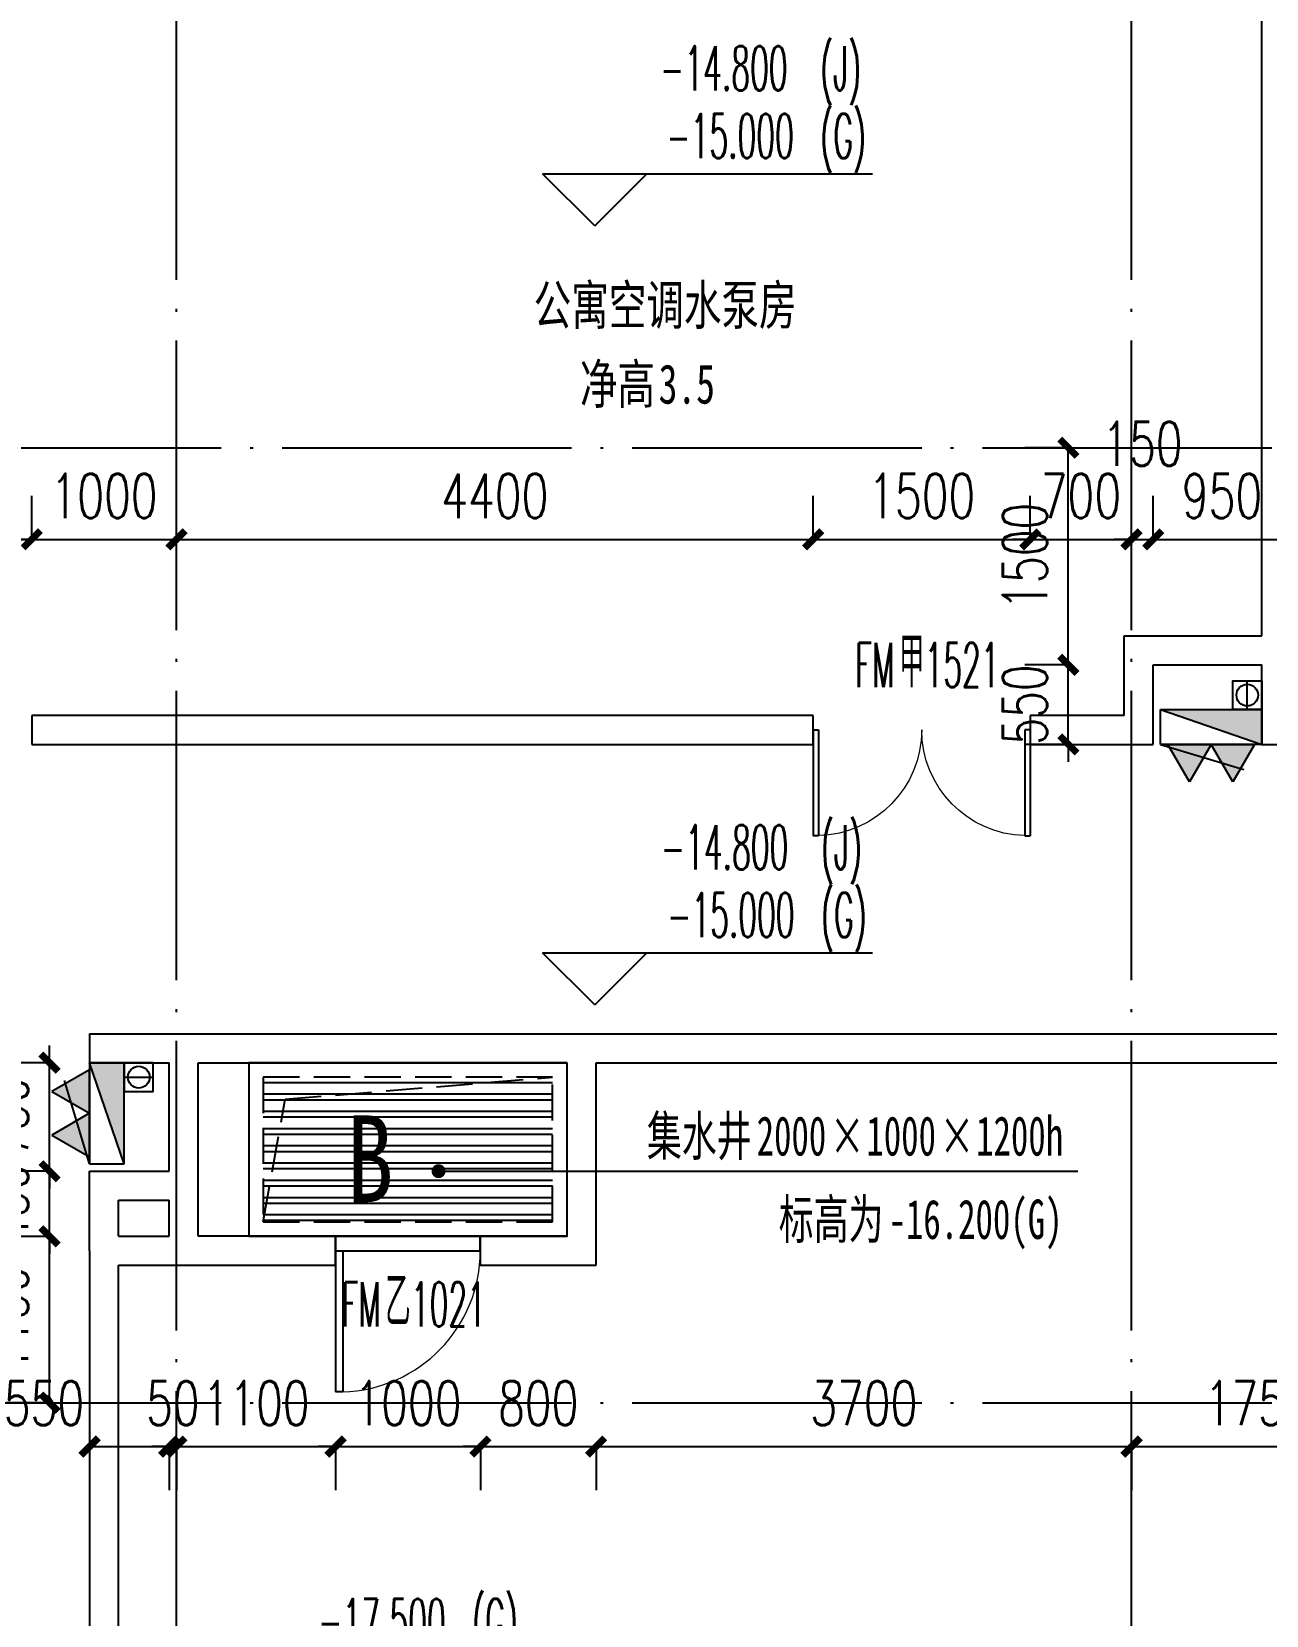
# Model space of a CAD drawing. Header units: millimetres. Extents: x 12325263 to 13848842, y -1463133 to 573208.
# Drawn here: x 12576997 to 12585528, y -1355956 to -1345012 of the extents above; entities that cross this region are included whole.
import ezdxf

# ---------------------------------------------------------------- set-up
doc = ezdxf.new("R2010")
doc.units = ezdxf.units.MM
doc.header["$LTSCALE"] = 1000
doc.linetypes.add('DASH', pattern=[0.35, 0.25, -0.1])
doc.linetypes.add('DOTE', pattern=[2.42, 2, -0.2, 0.02, -0.2])
for name, color, linetype in [('#s-灭火器', 20, 'Continuous'), ('A-ANNO-DIMS', 83, 'Continuous'), ('A-ANNO-ELEV', 3, 'Continuous'), ('A-ANNO-TEXT', 7, 'Continuous'), ('A-AXIS', 16, 'DOTE'), ('A-WALL', 5, 'Continuous'), ('A-WALL-PATT', 8, 'Continuous'), ('A_WALL(防火墙)', 151, 'Continuous'), ('AXIS', 3, 'Continuous'), ('DOOR_FIRE', 1, 'Continuous'), ('DOOR_FIRE_TEXT', 7, 'Continuous'), ('EQUIP_消火栓', 7, 'Continuous'), ('J-集水井', 40, 'Continuous'), ('PUB_DIM', 83, 'Continuous'), ('PUB_TEXT', 7, 'Continuous'), ('VPIPE-消防高', 3, 'Continuous'), ('水条件', 1, 'Continuous')]:
    doc.layers.add(name, color=color, linetype=linetype)
doc.styles.add('-黑体', font='simhei.ttf')
doc.styles.add('_TCH_DIM', font='SIMPLEX.shx', dxfattribs={"width": 0.7, "bigfont": 'GBCBIG.shx'})
doc.styles.add('_TCH_DIM_T3', font='SIMPLEX.shx', dxfattribs={"width": 0.705882, "bigfont": 'GBCBIG.shx'})
doc.styles.add('_TCH_WINDOW', font='SIMPLEX', dxfattribs={"width": 0.7, "height": 3.5, "bigfont": 'GBCBIG'})
doc.styles.add('TITXV', font='', dxfattribs={"width": 0.7})
doc.styles.add('宋体', font='', dxfattribs={"width": 0.65})
doc.styles.get('TITXV').set_extended_font_data('SimSun')
doc.styles.get('宋体').set_extended_font_data('SimSun')
doc.dimstyles.new('_TCH_ARCH&&120', dxfattribs={"dimtxt": 306, "dimasz": 120, "dimexe": 300, "dimexo": 360, "dimgap": 147, "dimtad": 1, "dimdec": 0, "dimzin": 0, "dimdsep": 46, "dimtxsty": '_TCH_DIM_T3', "dimblk": 'ARCHTICK', "dimcen": 0.09, "dimclrt": 7, "dimazin": 2, "dimtfac": 1, "dimtdec": 0, "dimtix": 1, "dimtmove": 2, "dimatfit": 3, "dimfxl": 1, "dimfxlon": 1, "dimtolj": 1, "dimtzin": 0, "dimarcsym": 0})

# ---------------------------------------------------------------- blocks, each defined once
blk = doc.blocks.new('A$C799138E4')
at = {"layer": 'J-集水井', "linetype": 'DASH'}
h = blk.add_hatch(dxfattribs=at)
h.set_pattern_fill('ANSI32', color=98, scale=25, angle=495, style=0)
h.set_pattern_definition([(180, (200, -200), (-2e-09, -119.0625), []), (180, (160.32, -160.31), (-2e-09, -119.0625), [])])
h.paths.add_polyline_path([(0, 0), (2000, 0), (2000, 1000), (0, 1000)])
at = {"layer": 'J-集水井', "color": 251, "linetype": 'Continuous'}
blk.add_lwpolyline([(2100, 1100), (-100, 1100), (-100, -100), (2100, -100)], close=True, dxfattribs=at)
at = {"layer": 'J-集水井', "linetype": 'DASH'}
blk.add_lwpolyline([(2000, 1000), (0, 1000), (0, 0), (2000, 0)], close=True, dxfattribs=at)
blk.add_lwpolyline([(0, 0), (151, 847), (2000, 1000)], dxfattribs=at)
at = {"layer": 'J-集水井', "color": 7, "style": '-黑体', "width": 0.8}
blk.add_text('B', height=600, rotation=0, dxfattribs=at).set_placement((575, 136))
blk = doc.blocks.new('管位')
at = {"layer": '水条件'}
blk.add_line((12573126, 675360), (12573126, 675160), dxfattribs=at)
blk.add_lwpolyline([(12573026, 675360), (12573226, 675360), (12573226, 675160), (12573026, 675160)], close=True, dxfattribs=at)
blk = doc.blocks.new('灭火器')
at = {"layer": '#s-灭火器', "ltscale": 1000}
for points in [[(292444, 59707), (292144, 59707), (292294, 59447)], [(292744, 59707), (292444, 59707), (292594, 59447)]]:
    blk.add_hatch(color=256, dxfattribs=at).paths.add_polyline_path(points)
for points in [[(292294, 59447), (292444, 59707), (292144, 59707)], [(292594, 59447), (292744, 59707), (292444, 59707)]]:
    blk.add_lwpolyline(points, close=True, dxfattribs=at)
blk = doc.blocks.new('$TWTSYS$00000508')
for p, q in [((-0.5, 0.5), (0.324, 1.224)), ((-0.5, 0.5), (-0.5, -0.5)), ((-0.5, -0.5), (0.5, 0.5)), ((0.5, 0.5), (-0.5, 0.5)), ((0.5, -0.5), (0.5, 0.5)), ((-0.5, -0.5), (0.5, -0.5))]:
    blk.add_line(p, q)
blk.add_solid([(0.5, -0.5), (0.5, 0.5), (-0.5, -0.5)])
blk = doc.blocks.new('消火栓')
at = {"layer": '#s-灭火器', "rotation": 180.0000000000001}
blk.add_blockref('灭火器', (12864422, 734932), dxfattribs=at)
at = {"layer": 'EQUIP_消火栓', "xscale": 700, "yscale": 240, "zscale": 700}
blk.add_blockref('$TWTSYS$00000508', (12571978, 675105), dxfattribs=at)
blk = doc.blocks.new('asdfsadfasdfsa')
at = {"layer": 'VPIPE-消防高'}
for centre in [(27200, 5840), (19540, 3200)]:
    blk.add_circle(centre, 75, dxfattribs=at)
at = {"xscale": -1, "rotation": 180}
blk.add_blockref('消火栓', (-12545028, 680725), dxfattribs=at)
at = {"rotation": 90}
blk.add_blockref('消火栓', (694425, -12569028), dxfattribs=at)
at = {"layer": '水条件', "rotation": 180.0000000000001}
blk.add_blockref('管位', (12600326, 681100), dxfattribs=at)
at = {"layer": '水条件', "xscale": -1, "rotation": 90}
blk.add_blockref('管位', (694800, 12576326), dxfattribs=at)
blk = doc.blocks.new('qlzw')
at = {"layer": 'A-AXIS'}
for p, q in [((12444566.8, 979489.8), (12444566.8, 1082089.8)), ((12451166.8, 979489.8), (12451166.8, 1082089.8)), ((12411416.8, 1033989.8), (12486866.8, 1033989.8)), ((12411416.8, 1027389.8), (12486866.8, 1027389.8))]:
    blk.add_line(p, q, dxfattribs=at)
blk = doc.blocks.new('_ArchTick')
at = {"color": 0, "linetype": 'ByBlock', "const_width": 0.4}
blk.add_lwpolyline([(-0.5, -0.5), (0.5, 0.5)], dxfattribs=at)
blk = doc.blocks.new('*D3378')
at = {"layer": 'A-ANNO-DIMS', "color": 0, "lineweight": -2, "transparency": 16777216}
for p, q in [((12584161, -1347887), (12583860, -1347887)), ((12584160, -1349387), (12584160, -1347887)), ((12584161, -1349387), (12583860, -1349387))]:
    blk.add_line(p, q, dxfattribs=at)
at = {"layer": 'Defpoints', "color": 0, "transparency": 16777216}
for p in [(12584160, -1347887), (12584697, -1347887), (12584697, -1349387)]:
    blk.add_point(p, dxfattribs=at)
at = {"layer": 'A-ANNO-DIMS', "color": 0, "lineweight": -2, "transparency": 16777216, "xscale": 120, "yscale": 120, "zscale": 120}
for p, rotation in [((12584160, -1347887), 90), ((12584160, -1349387), 270)]:
    blk.add_blockref('_ArchTick', p, dxfattribs=dict(at, rotation=rotation))
at = {"layer": 'A-ANNO-DIMS', "color": 7, "transparency": 16777216, "insert": (12583860, -1348637), "char_height": 306, "attachment_point": 5, "rotation": 90, "style": '_TCH_DIM_T3'}
blk.add_mtext('\\A1;1500', dxfattribs=at)
blk = doc.blocks.new('*D3379')
at = {"layer": 'A-ANNO-DIMS', "color": 0, "lineweight": -2, "transparency": 16777216}
for p, q in [((12584160, -1349387), (12584160, -1349267)), ((12584161, -1349387), (12583860, -1349387)), ((12584160, -1349937), (12584160, -1349387)), ((12584161, -1349937), (12583860, -1349937)), ((12584160, -1349937), (12584160, -1350057))]:
    blk.add_line(p, q, dxfattribs=at)
at = {"layer": 'Defpoints', "color": 0, "transparency": 16777216}
for p in [(12584160, -1349387), (12584697, -1349387), (12584697, -1349937)]:
    blk.add_point(p, dxfattribs=at)
at = {"layer": 'A-ANNO-DIMS', "color": 0, "lineweight": -2, "transparency": 16777216, "xscale": 120, "yscale": 120, "zscale": 120}
for p, rotation in [((12584160, -1349387), 270), ((12584160, -1349937), 90)]:
    blk.add_blockref('_ArchTick', p, dxfattribs=dict(at, rotation=rotation))
at = {"layer": 'A-ANNO-DIMS', "color": 7, "transparency": 16777216, "insert": (12583860, -1349662), "char_height": 306, "attachment_point": 5, "rotation": 90, "style": '_TCH_DIM_T3'}
blk.add_mtext('\\A1;550', dxfattribs=at)
blk = doc.blocks.new('*D3481')
at = {"layer": 'Defpoints', "color": 0, "transparency": 16777216}
for p in [(12584597, -1352967), (12586347, -1352967), (12586347, -1354790)]:
    blk.add_point(p, dxfattribs=at)
at = {"layer": 'PUB_DIM', "color": 0, "lineweight": -2, "transparency": 16777216}
for p, q in [((12584597, -1354789), (12584597, -1355090)), ((12584597, -1354790), (12586347, -1354790)), ((12586347, -1354789), (12586347, -1355090))]:
    blk.add_line(p, q, dxfattribs=at)
at = {"layer": 'PUB_DIM', "color": 0, "lineweight": -2, "transparency": 16777216, "xscale": 120, "yscale": 120, "zscale": 120, "rotation": 180}
blk.add_blockref('_ArchTick', (12584597, -1354790), dxfattribs=at)
at = {"layer": 'PUB_DIM', "color": 0, "lineweight": -2, "transparency": 16777216, "xscale": 120, "yscale": 120, "zscale": 120}
blk.add_blockref('_ArchTick', (12586347, -1354790), dxfattribs=at)
at = {"layer": 'PUB_DIM', "color": 7, "transparency": 16777216, "insert": (12585472, -1354490), "char_height": 306, "attachment_point": 5, "style": '_TCH_DIM_T3'}
blk.add_mtext('\\A1;1750', dxfattribs=at)
blk = doc.blocks.new('*D3482')
at = {"layer": 'Defpoints', "color": 0, "transparency": 16777216}
for p in [(12580897, -1352967), (12584597, -1352967), (12584597, -1354790)]:
    blk.add_point(p, dxfattribs=at)
at = {"layer": 'PUB_DIM', "color": 0, "lineweight": -2, "transparency": 16777216}
for p, q in [((12580897, -1354789), (12580897, -1355090)), ((12580897, -1354790), (12584597, -1354790)), ((12584597, -1354789), (12584597, -1355090))]:
    blk.add_line(p, q, dxfattribs=at)
at = {"layer": 'PUB_DIM', "color": 0, "lineweight": -2, "transparency": 16777216, "xscale": 120, "yscale": 120, "zscale": 120, "rotation": 180}
blk.add_blockref('_ArchTick', (12580897, -1354790), dxfattribs=at)
at = {"layer": 'PUB_DIM', "color": 0, "lineweight": -2, "transparency": 16777216, "xscale": 120, "yscale": 120, "zscale": 120}
blk.add_blockref('_ArchTick', (12584597, -1354790), dxfattribs=at)
at = {"layer": 'PUB_DIM', "color": 7, "transparency": 16777216, "insert": (12582747, -1354490), "char_height": 306, "attachment_point": 5, "style": '_TCH_DIM_T3'}
blk.add_mtext('\\A1;3700', dxfattribs=at)
blk = doc.blocks.new('*D3483')
at = {"layer": 'Defpoints', "color": 0, "transparency": 16777216}
for p in [(12580097, -1352967), (12580897, -1352967), (12580897, -1354790)]:
    blk.add_point(p, dxfattribs=at)
at = {"layer": 'PUB_DIM', "color": 0, "lineweight": -2, "transparency": 16777216}
for p, q in [((12580097, -1354790), (12579977, -1354790)), ((12580097, -1354789), (12580097, -1355090)), ((12580097, -1354790), (12580897, -1354790)), ((12580897, -1354789), (12580897, -1355090)), ((12580897, -1354790), (12581017, -1354790))]:
    blk.add_line(p, q, dxfattribs=at)
at = {"layer": 'PUB_DIM', "color": 0, "lineweight": -2, "transparency": 16777216, "xscale": 120, "yscale": 120, "zscale": 120}
blk.add_blockref('_ArchTick', (12580097, -1354790), dxfattribs=at)
at = {"layer": 'PUB_DIM', "color": 0, "lineweight": -2, "transparency": 16777216, "xscale": 120, "yscale": 120, "zscale": 120, "rotation": 180}
blk.add_blockref('_ArchTick', (12580897, -1354790), dxfattribs=at)
at = {"layer": 'PUB_DIM', "color": 7, "transparency": 16777216, "insert": (12580497, -1354490), "char_height": 306, "attachment_point": 5, "style": '_TCH_DIM_T3'}
blk.add_mtext('\\A1;800', dxfattribs=at)
blk = doc.blocks.new('*D3484')
at = {"layer": 'Defpoints', "color": 0, "transparency": 16777216}
for p in [(12579097, -1352967), (12580097, -1352967), (12580097, -1354790)]:
    blk.add_point(p, dxfattribs=at)
at = {"layer": 'PUB_DIM', "color": 0, "lineweight": -2, "transparency": 16777216}
for p, q in [((12579097, -1354790), (12578977, -1354790)), ((12579097, -1354789), (12579097, -1355090)), ((12579097, -1354790), (12580097, -1354790)), ((12580097, -1354789), (12580097, -1355090)), ((12580097, -1354790), (12580217, -1354790))]:
    blk.add_line(p, q, dxfattribs=at)
at = {"layer": 'PUB_DIM', "color": 0, "lineweight": -2, "transparency": 16777216, "xscale": 120, "yscale": 120, "zscale": 120}
blk.add_blockref('_ArchTick', (12579097, -1354790), dxfattribs=at)
at = {"layer": 'PUB_DIM', "color": 0, "lineweight": -2, "transparency": 16777216, "xscale": 120, "yscale": 120, "zscale": 120, "rotation": 180}
blk.add_blockref('_ArchTick', (12580097, -1354790), dxfattribs=at)
at = {"layer": 'PUB_DIM', "color": 7, "transparency": 16777216, "insert": (12579597, -1354490), "char_height": 306, "attachment_point": 5, "style": '_TCH_DIM_T3'}
blk.add_mtext('\\A1;1000', dxfattribs=at)
blk = doc.blocks.new('*D3485')
at = {"layer": 'Defpoints', "color": 0, "transparency": 16777216}
for p in [(12577997, -1352967), (12579097, -1352967), (12579097, -1354790)]:
    blk.add_point(p, dxfattribs=at)
at = {"layer": 'PUB_DIM', "color": 0, "lineweight": -2, "transparency": 16777216}
for p, q in [((12577997, -1354789), (12577997, -1355090)), ((12577997, -1354790), (12579097, -1354790)), ((12579097, -1354789), (12579097, -1355090))]:
    blk.add_line(p, q, dxfattribs=at)
at = {"layer": 'PUB_DIM', "color": 0, "lineweight": -2, "transparency": 16777216, "xscale": 120, "yscale": 120, "zscale": 120, "rotation": 180}
blk.add_blockref('_ArchTick', (12577997, -1354790), dxfattribs=at)
at = {"layer": 'PUB_DIM', "color": 0, "lineweight": -2, "transparency": 16777216, "xscale": 120, "yscale": 120, "zscale": 120}
blk.add_blockref('_ArchTick', (12579097, -1354790), dxfattribs=at)
at = {"layer": 'PUB_DIM', "color": 7, "transparency": 16777216, "insert": (12578547, -1354490), "char_height": 306, "attachment_point": 5, "style": '_TCH_DIM_T3'}
blk.add_mtext('\\A1;1100', dxfattribs=at)
blk = doc.blocks.new('*D3486')
at = {"layer": 'Defpoints', "color": 0, "transparency": 16777216}
for p in [(12577947, -1352967), (12577997, -1352967), (12577997, -1354790)]:
    blk.add_point(p, dxfattribs=at)
at = {"layer": 'PUB_DIM', "color": 0, "lineweight": -2, "transparency": 16777216}
for p, q in [((12577947, -1354790), (12577827, -1354790)), ((12577947, -1354789), (12577947, -1355090)), ((12577947, -1354790), (12577997, -1354790)), ((12577997, -1354789), (12577997, -1355090)), ((12577997, -1354790), (12578117, -1354790))]:
    blk.add_line(p, q, dxfattribs=at)
at = {"layer": 'PUB_DIM', "color": 0, "lineweight": -2, "transparency": 16777216, "xscale": 120, "yscale": 120, "zscale": 120}
blk.add_blockref('_ArchTick', (12577947, -1354790), dxfattribs=at)
at = {"layer": 'PUB_DIM', "color": 0, "lineweight": -2, "transparency": 16777216, "xscale": 120, "yscale": 120, "zscale": 120, "rotation": 180}
blk.add_blockref('_ArchTick', (12577997, -1354790), dxfattribs=at)
at = {"layer": 'PUB_DIM', "color": 7, "transparency": 16777216, "insert": (12577972, -1354490), "char_height": 306, "attachment_point": 5, "style": '_TCH_DIM_T3'}
blk.add_mtext('\\A1;50', dxfattribs=at)
blk = doc.blocks.new('*D3487')
at = {"layer": 'Defpoints', "color": 0, "transparency": 16777216}
for p in [(12577397, -1352967), (12577947, -1352967), (12577947, -1354790)]:
    blk.add_point(p, dxfattribs=at)
at = {"layer": 'PUB_DIM', "color": 0, "lineweight": -2, "transparency": 16777216}
for p, q in [((12577397, -1354789), (12577397, -1355090)), ((12577397, -1354790), (12577947, -1354790)), ((12577947, -1354789), (12577947, -1355090))]:
    blk.add_line(p, q, dxfattribs=at)
at = {"layer": 'PUB_DIM', "color": 0, "lineweight": -2, "transparency": 16777216, "xscale": 120, "yscale": 120, "zscale": 120, "rotation": 180}
blk.add_blockref('_ArchTick', (12577397, -1354790), dxfattribs=at)
at = {"layer": 'PUB_DIM', "color": 0, "lineweight": -2, "transparency": 16777216, "xscale": 120, "yscale": 120, "zscale": 120}
blk.add_blockref('_ArchTick', (12577947, -1354790), dxfattribs=at)
at = {"layer": 'PUB_DIM', "color": 7, "transparency": 16777216, "insert": (12577082, -1354490), "char_height": 306, "attachment_point": 5, "style": '_TCH_DIM_T3'}
blk.add_mtext('\\A1;550', dxfattribs=at)
blk = doc.blocks.new('*D3488')
at = {"layer": 'Defpoints', "color": 0, "transparency": 16777216}
for p in [(12577120, -1353337), (12577897, -1353337), (12577897, -1354487)]:
    blk.add_point(p, dxfattribs=at)
at = {"layer": 'PUB_DIM', "color": 0, "lineweight": -2, "transparency": 16777216}
for p, q in [((12577121, -1353337), (12576820, -1353337)), ((12577120, -1354487), (12577120, -1353337)), ((12577121, -1354487), (12576820, -1354487))]:
    blk.add_line(p, q, dxfattribs=at)
at = {"layer": 'PUB_DIM', "color": 0, "lineweight": -2, "transparency": 16777216, "xscale": 120, "yscale": 120, "zscale": 120}
for p, rotation in [((12577120, -1353337), 90), ((12577120, -1354487), 270)]:
    blk.add_blockref('_ArchTick', p, dxfattribs=dict(at, rotation=rotation))
at = {"layer": 'PUB_DIM', "color": 7, "transparency": 16777216, "insert": (12576820, -1353912), "char_height": 306, "attachment_point": 5, "rotation": 90, "style": '_TCH_DIM_T3'}
blk.add_mtext('\\A1;1150', dxfattribs=at)
blk = doc.blocks.new('*D3489')
at = {"layer": 'Defpoints', "color": 0, "transparency": 16777216}
for p in [(12577120, -1352887), (12577897, -1352887), (12577897, -1353337)]:
    blk.add_point(p, dxfattribs=at)
at = {"layer": 'PUB_DIM', "color": 0, "lineweight": -2, "transparency": 16777216}
for p, q in [((12577120, -1352887), (12577120, -1352767)), ((12577121, -1352887), (12576820, -1352887)), ((12577120, -1353337), (12577120, -1352887)), ((12577121, -1353337), (12576820, -1353337)), ((12577120, -1353337), (12577120, -1353457))]:
    blk.add_line(p, q, dxfattribs=at)
at = {"layer": 'PUB_DIM', "color": 0, "lineweight": -2, "transparency": 16777216, "xscale": 120, "yscale": 120, "zscale": 120}
for p, rotation in [((12577120, -1352887), 270), ((12577120, -1353337), 90)]:
    blk.add_blockref('_ArchTick', p, dxfattribs=dict(at, rotation=rotation))
at = {"layer": 'PUB_DIM', "color": 7, "transparency": 16777216, "insert": (12576820, -1353112), "char_height": 306, "attachment_point": 5, "rotation": 90, "style": '_TCH_DIM_T3'}
blk.add_mtext('\\A1;450', dxfattribs=at)
blk = doc.blocks.new('*D3490')
at = {"layer": 'Defpoints', "color": 0, "transparency": 16777216}
for p in [(12577120, -1352137), (12577897, -1352137), (12577897, -1352887)]:
    blk.add_point(p, dxfattribs=at)
at = {"layer": 'PUB_DIM', "color": 0, "lineweight": -2, "transparency": 16777216}
for p, q in [((12577120, -1352137), (12577120, -1352017)), ((12577121, -1352137), (12576820, -1352137)), ((12577120, -1352887), (12577120, -1352137)), ((12577121, -1352887), (12576820, -1352887)), ((12577120, -1352887), (12577120, -1353007))]:
    blk.add_line(p, q, dxfattribs=at)
at = {"layer": 'PUB_DIM', "color": 0, "lineweight": -2, "transparency": 16777216, "xscale": 120, "yscale": 120, "zscale": 120}
for p, rotation in [((12577120, -1352137), 270), ((12577120, -1352887), 90)]:
    blk.add_blockref('_ArchTick', p, dxfattribs=dict(at, rotation=rotation))
at = {"layer": 'PUB_DIM', "color": 7, "transparency": 16777216, "insert": (12576820, -1352512), "char_height": 306, "attachment_point": 5, "rotation": 90, "style": '_TCH_DIM_T3'}
blk.add_mtext('\\A1;750', dxfattribs=at)
blk = doc.blocks.new('*D3640')
at = {"layer": 'Defpoints', "color": 0, "transparency": 16777216}
for p in [(12576997, -1348520), (12575497, -1349387), (12576997, -1349387)]:
    blk.add_point(p, dxfattribs=at)
at = {"layer": 'PUB_DIM', "color": 0, "lineweight": -2, "transparency": 16777216}
for p, q in [((12575497, -1348521), (12575497, -1348220)), ((12576997, -1348521), (12576997, -1348220)), ((12575497, -1348520), (12576997, -1348520))]:
    blk.add_line(p, q, dxfattribs=at)
at = {"layer": 'PUB_DIM', "color": 0, "lineweight": -2, "transparency": 16777216, "xscale": 120, "yscale": 120, "zscale": 120, "rotation": 180}
blk.add_blockref('_ArchTick', (12575497, -1348520), dxfattribs=at)
at = {"layer": 'PUB_DIM', "color": 0, "lineweight": -2, "transparency": 16777216, "xscale": 120, "yscale": 120, "zscale": 120}
blk.add_blockref('_ArchTick', (12576997, -1348520), dxfattribs=at)
at = {"layer": 'PUB_DIM', "color": 7, "transparency": 16777216, "insert": (12576247, -1348220), "char_height": 306, "attachment_point": 5, "style": '_TCH_DIM_T3'}
blk.add_mtext('\\A1;1500', dxfattribs=at)
blk = doc.blocks.new('*D3641')
at = {"layer": 'Defpoints', "color": 0, "transparency": 16777216}
for p in [(12577997, -1348520), (12576997, -1349387), (12577997, -1349387)]:
    blk.add_point(p, dxfattribs=at)
at = {"layer": 'PUB_DIM', "color": 0, "lineweight": -2, "transparency": 16777216}
for p, q in [((12576997, -1348521), (12576997, -1348220)), ((12577997, -1348521), (12577997, -1348220)), ((12576997, -1348520), (12576877, -1348520)), ((12576997, -1348520), (12577997, -1348520)), ((12577997, -1348520), (12578117, -1348520))]:
    blk.add_line(p, q, dxfattribs=at)
at = {"layer": 'PUB_DIM', "color": 0, "lineweight": -2, "transparency": 16777216, "xscale": 120, "yscale": 120, "zscale": 120}
blk.add_blockref('_ArchTick', (12576997, -1348520), dxfattribs=at)
at = {"layer": 'PUB_DIM', "color": 0, "lineweight": -2, "transparency": 16777216, "xscale": 120, "yscale": 120, "zscale": 120, "rotation": 180}
blk.add_blockref('_ArchTick', (12577997, -1348520), dxfattribs=at)
at = {"layer": 'PUB_DIM', "color": 7, "transparency": 16777216, "insert": (12577497, -1348220), "char_height": 306, "attachment_point": 5, "style": '_TCH_DIM_T3'}
blk.add_mtext('\\A1;1000', dxfattribs=at)
blk = doc.blocks.new('*D3642')
at = {"layer": 'Defpoints', "color": 0, "transparency": 16777216}
for p in [(12582397, -1348520), (12577997, -1349387), (12582397, -1349387)]:
    blk.add_point(p, dxfattribs=at)
at = {"layer": 'PUB_DIM', "color": 0, "lineweight": -2, "transparency": 16777216}
for p, q in [((12577997, -1348521), (12577997, -1348220)), ((12582397, -1348521), (12582397, -1348220)), ((12577997, -1348520), (12582397, -1348520))]:
    blk.add_line(p, q, dxfattribs=at)
at = {"layer": 'PUB_DIM', "color": 0, "lineweight": -2, "transparency": 16777216, "xscale": 120, "yscale": 120, "zscale": 120, "rotation": 180}
blk.add_blockref('_ArchTick', (12577997, -1348520), dxfattribs=at)
at = {"layer": 'PUB_DIM', "color": 0, "lineweight": -2, "transparency": 16777216, "xscale": 120, "yscale": 120, "zscale": 120}
blk.add_blockref('_ArchTick', (12582397, -1348520), dxfattribs=at)
at = {"layer": 'PUB_DIM', "color": 7, "transparency": 16777216, "insert": (12580197, -1348220), "char_height": 306, "attachment_point": 5, "style": '_TCH_DIM_T3'}
blk.add_mtext('\\A1;4400', dxfattribs=at)
blk = doc.blocks.new('*D3643')
at = {"layer": 'Defpoints', "color": 0, "transparency": 16777216}
for p in [(12583897, -1348520), (12582397, -1349387), (12583897, -1349387)]:
    blk.add_point(p, dxfattribs=at)
at = {"layer": 'PUB_DIM', "color": 0, "lineweight": -2, "transparency": 16777216}
for p, q in [((12582397, -1348521), (12582397, -1348220)), ((12583897, -1348521), (12583897, -1348220)), ((12582397, -1348520), (12583897, -1348520))]:
    blk.add_line(p, q, dxfattribs=at)
at = {"layer": 'PUB_DIM', "color": 0, "lineweight": -2, "transparency": 16777216, "xscale": 120, "yscale": 120, "zscale": 120, "rotation": 180}
blk.add_blockref('_ArchTick', (12582397, -1348520), dxfattribs=at)
at = {"layer": 'PUB_DIM', "color": 0, "lineweight": -2, "transparency": 16777216, "xscale": 120, "yscale": 120, "zscale": 120}
blk.add_blockref('_ArchTick', (12583897, -1348520), dxfattribs=at)
at = {"layer": 'PUB_DIM', "color": 7, "transparency": 16777216, "insert": (12583147, -1348220), "char_height": 306, "attachment_point": 5, "style": '_TCH_DIM_T3'}
blk.add_mtext('\\A1;1500', dxfattribs=at)
blk = doc.blocks.new('*D3644')
at = {"layer": 'Defpoints', "color": 0, "transparency": 16777216}
for p in [(12584597, -1348520), (12583897, -1349387), (12584597, -1349387)]:
    blk.add_point(p, dxfattribs=at)
at = {"layer": 'PUB_DIM', "color": 0, "lineweight": -2, "transparency": 16777216}
for p, q in [((12583897, -1348521), (12583897, -1348220)), ((12584597, -1348521), (12584597, -1348220)), ((12583897, -1348520), (12583777, -1348520)), ((12583897, -1348520), (12584597, -1348520)), ((12584597, -1348520), (12584717, -1348520))]:
    blk.add_line(p, q, dxfattribs=at)
at = {"layer": 'PUB_DIM', "color": 0, "lineweight": -2, "transparency": 16777216, "xscale": 120, "yscale": 120, "zscale": 120}
blk.add_blockref('_ArchTick', (12583897, -1348520), dxfattribs=at)
at = {"layer": 'PUB_DIM', "color": 0, "lineweight": -2, "transparency": 16777216, "xscale": 120, "yscale": 120, "zscale": 120, "rotation": 180}
blk.add_blockref('_ArchTick', (12584597, -1348520), dxfattribs=at)
at = {"layer": 'PUB_DIM', "color": 7, "transparency": 16777216, "insert": (12584247, -1348220), "char_height": 306, "attachment_point": 5, "style": '_TCH_DIM_T3'}
blk.add_mtext('\\A1;700', dxfattribs=at)
blk = doc.blocks.new('*D3645')
at = {"layer": 'Defpoints', "color": 0, "transparency": 16777216}
for p in [(12584747, -1348520), (12584597, -1349387), (12584747, -1349387)]:
    blk.add_point(p, dxfattribs=at)
at = {"layer": 'PUB_DIM', "color": 0, "lineweight": -2, "transparency": 16777216}
for p, q in [((12584597, -1348521), (12584597, -1348220)), ((12584747, -1348521), (12584747, -1348220)), ((12584597, -1348520), (12584477, -1348520)), ((12584597, -1348520), (12584747, -1348520)), ((12584747, -1348520), (12584867, -1348520))]:
    blk.add_line(p, q, dxfattribs=at)
at = {"layer": 'PUB_DIM', "color": 0, "lineweight": -2, "transparency": 16777216, "xscale": 120, "yscale": 120, "zscale": 120}
blk.add_blockref('_ArchTick', (12584597, -1348520), dxfattribs=at)
at = {"layer": 'PUB_DIM', "color": 0, "lineweight": -2, "transparency": 16777216, "xscale": 120, "yscale": 120, "zscale": 120, "rotation": 180}
blk.add_blockref('_ArchTick', (12584747, -1348520), dxfattribs=at)
at = {"layer": 'PUB_DIM', "color": 7, "transparency": 16777216, "insert": (12584672, -1347860), "char_height": 306, "attachment_point": 5, "style": '_TCH_DIM_T3'}
blk.add_mtext('\\A1;150', dxfattribs=at)
blk = doc.blocks.new('*D3646')
at = {"layer": 'Defpoints', "color": 0, "transparency": 16777216}
for p in [(12585697, -1348520), (12584747, -1349387), (12585697, -1349387)]:
    blk.add_point(p, dxfattribs=at)
at = {"layer": 'PUB_DIM', "color": 0, "lineweight": -2, "transparency": 16777216}
for p, q in [((12584747, -1348521), (12584747, -1348220)), ((12585697, -1348521), (12585697, -1348220)), ((12584747, -1348520), (12585697, -1348520))]:
    blk.add_line(p, q, dxfattribs=at)
at = {"layer": 'PUB_DIM', "color": 0, "lineweight": -2, "transparency": 16777216, "xscale": 120, "yscale": 120, "zscale": 120, "rotation": 180}
blk.add_blockref('_ArchTick', (12584747, -1348520), dxfattribs=at)
at = {"layer": 'PUB_DIM', "color": 0, "lineweight": -2, "transparency": 16777216, "xscale": 120, "yscale": 120, "zscale": 120}
blk.add_blockref('_ArchTick', (12585697, -1348520), dxfattribs=at)
at = {"layer": 'PUB_DIM', "color": 7, "transparency": 16777216, "insert": (12585222, -1348220), "char_height": 306, "attachment_point": 5, "style": '_TCH_DIM_T3'}
blk.add_mtext('\\A1;950', dxfattribs=at)
blk = doc.blocks.new('$DorLib2D$00000001')
for p, q in [((0.45, 0.975), (0.5, 0.975)), ((0.45, 0), (0.45, 0.975)), ((0.5, 0), (0.5, 0.975)), ((0.5, 0), (0.45, 0))]:
    blk.add_line(p, q)
at = {"lineweight": 13}
blk.add_arc((0.475, 0), 0.975, 91.4693, 180, dxfattribs=at)
blk = doc.blocks.new('$DorLib2D$00000002')
for p, q in [((-0.5, 0), (-0.5, 0.4875)), ((-0.475, 0.4875), (-0.5, 0.4875)), ((-0.475, 0), (-0.475, 0.4875)), ((0.475, 0), (0.475, 0.4875)), ((0.475, 0.4875), (0.5, 0.4875)), ((0.5, 0), (0.5, 0.4875)), ((-0.5, 0), (-0.475, 0)), ((0.5, 0), (0.475, 0))]:
    blk.add_line(p, q)
at = {"lineweight": 13}
for centre, start, end in [((-0.4875, 0), 0, 88.53072), ((0.4875, 0), 91.46928, 180)]:
    blk.add_arc(centre, 0.4875, start, end, dxfattribs=at)

msp = doc.modelspace()

# ---------------------------------------------------------------- hatches: boundary and pattern name
at = {"layer": 'A-WALL-PATT'}
h = msp.add_hatch(dxfattribs=at)
h.set_pattern_fill('ANSI37', color=252, scale=400)
h.set_pattern_definition([(45, (0, 0), (-449.012806, 449.012806), []), (135, (0, 0), (-449.012806, -449.012806), [])])
h.paths.add_polyline_path([(12504241.6, -1283958), (12637591.6, -1283958), (12637591.6, -1405608), (12504241.6, -1405608)])
h.paths.add_polyline_path([(12536667.4, -1284257.5), (12508912.2, -1303721.7), (12510476.6, -1305952.6), (12510476.6, -1360683.5), (12523697, -1360697.5), (12523657.2, -1398386.8), (12613949.5, -1398386.7), (12628138.6, -1317575.9), (12611264, -1314613), (12574996.8, -1314613), (12574997.8, -1307236.8), (12568296.8, -1307236.8), (12568296.8, -1310085.9), (12554779.2, -1310084.1)], flags=16)

# ---------------------------------------------------------------- linework, layer by layer
at = {"layer": 'A-ANNO-ELEV'}
for p, q in [((12580887.6, -1346353.4), (12580527.6, -1345993.4)), ((12580527.6, -1345993.4), (12582807.6, -1345993.4)), ((12580887.6, -1346353.4), (12581247.6, -1345993.4)), ((12580887.6, -1351737.2), (12580527.6, -1351377.2)), ((12580527.6, -1351377.2), (12582807.6, -1351377.2)), ((12580887.6, -1351737.2), (12581247.6, -1351377.2))]:
    msp.add_line(p, q, dxfattribs=at)
at = {"layer": 'A-WALL'}
for p, q in [((12585496.8, -1349186.8), (12585496.8, -1331836.9)), ((12584546.8, -1349736.8), (12584546.8, -1349186.8)), ((12584546.8, -1349186.8), (12585496.8, -1349186.8)), ((12584746.8, -1349936.8), (12584746.8, -1349386.8)), ((12584746.8, -1349386.8), (12585496.8, -1349386.8)), ((12585496.8, -1349936.8), (12585496.8, -1349386.8)), ((12582396.8, -1349736.8), (12576996.8, -1349736.8)), ((12576996.8, -1349736.8), (12576996.8, -1349936.8)), ((12582396.8, -1349936.8), (12582396.8, -1349736.8)), ((12584546.8, -1349736.8), (12583896.8, -1349736.8)), ((12583896.8, -1349736.8), (12583896.8, -1349936.8)), ((12576996.8, -1349936.8), (12582396.8, -1349936.8)), ((12583896.8, -1349936.8), (12584746.8, -1349936.8)), ((12585496.8, -1349936.8), (12586596.8, -1349936.8)), ((12577396.8, -1351936.8), (12578046.8, -1351936.8)), ((12577396.8, -1351936.8), (12577396.8, -1352136.8)), ((12578046.8, -1351936.8), (12580796.8, -1351936.8)), ((12580796.8, -1351936.8), (12586396.8, -1351936.8)), ((12577396.8, -1352136.8), (12577946.8, -1352136.8)), ((12577946.8, -1352886.8), (12577946.8, -1352136.8)), ((12578146.8, -1352136.8), (12580696.8, -1352136.8)), ((12578146.8, -1352986.8), (12578146.8, -1352136.8)), ((12580696.8, -1353336.8), (12580696.8, -1352136.8)), ((12580896.8, -1353536.8), (12580896.8, -1352136.8)), ((12580896.8, -1352136.8), (12586196.8, -1352136.8)), ((12577396.8, -1352886.8), (12577946.8, -1352886.8)), ((12577396.8, -1353436.8), (12577396.8, -1352886.8)), ((12578146.8, -1353336.8), (12578146.8, -1352986.8)), ((12577596.8, -1353086.8), (12577946.8, -1353086.8)), ((12577596.8, -1353336.8), (12577596.8, -1353086.8)), ((12577946.8, -1353336.8), (12577946.8, -1353086.8)), ((12577596.8, -1353336.8), (12577946.8, -1353336.8)), ((12579096.8, -1353336.8), (12578146.8, -1353336.8)), ((12579096.8, -1353536.8), (12579096.8, -1353336.8)), ((12580696.8, -1353336.8), (12580096.8, -1353336.8)), ((12580096.8, -1353336.8), (12580096.8, -1353536.8)), ((12577396.8, -1353436.8), (12577396.8, -1361086.8)), ((12577596.8, -1353536.8), (12578046.8, -1353536.8)), ((12577596.8, -1361086.8), (12577596.8, -1353536.8)), ((12578046.8, -1353536.8), (12579096.8, -1353536.8)), ((12580096.8, -1353536.8), (12580896.8, -1353536.8))]:
    msp.add_line(p, q, dxfattribs=at)
at = {"layer": 'AXIS'}
for p, q in [((12579808.4, -1352886.8), (12581483.9, -1352886.8)), ((12581483.9, -1352886.8), (12584226.3, -1352886.8))]:
    msp.add_line(p, q, dxfattribs=at)
at = {"layer": 'AXIS', "const_width": 48}
msp.add_lwpolyline([(12579784.4, -1352886.8, 1), (12579832.4, -1352886.8, 1)], format="xyb", close=True, dxfattribs=at)
at = {"layer": 'DOOR_FIRE'}
msp.add_lwpolyline([(12580096.8, -1353336.8), (12579096.8, -1353336.8), (12579096.8, -1353436.8), (12580096.8, -1353436.8)], close=True, dxfattribs=at)

# ---------------------------------------------------------------- block references
for name, p in [('asdfsadfasdfsa', (12558196.8, -1355436.8)), ('A$C799138E4', (12578596.8, -1353236.8))]:
    msp.add_blockref(name, p)
at = {"layer": 'A_WALL(防火墙)'}
msp.add_blockref('qlzw', (133430, -2381876.5), dxfattribs=at)
at = {"layer": 'DOOR_FIRE', "zscale": 200}
for name, p, xscale, yscale, rotation in [('$DorLib2D$00000002', (12583146.8, -1349836.8), 1500, -1500, 359.9999999999147), ('$DorLib2D$00000001', (12579596.8, -1353436.8), -1000, -1000, 359.9999999999094)]:
    msp.add_blockref(name, p, dxfattribs=dict(at, xscale=xscale, yscale=yscale, rotation=rotation))

# ---------------------------------------------------------------- texts
at = {"layer": 'A-ANNO-TEXT'}
for s, height, style, width, p in [('(J)', 306, '_TCH_DIM', 0.494118, (12582445.1, -1345417.4)), ('-14.800', 306, '_TCH_DIM', 0.494118, (12581338.7, -1345417.4)), ('-15.000', 306, '_TCH_DIM', 0.494118, (12581381.9, -1345885.4)), ('(G)', 306, '_TCH_DIM', 0.494118, (12582445.1, -1345885.4)), ('公寓空调水泵房', 271.9, 'TITXV', 0.7, (12580465.1, -1347036.6)), ('净高', 271.9, 'TITXV', 0.7, (12580785.1, -1347582.4)), ('3.5', 271.9, 'TITXV', 0.7, (12581329.5, -1347582.4)), ('(J)', 306, '_TCH_DIM', 0.494118, (12582450.4, -1350801.2)), ('-14.800', 306, '_TCH_DIM', 0.494118, (12581344, -1350801.2)), ('-15.000', 306, '_TCH_DIM', 0.494118, (12581387.2, -1351269.2)), ('(G)', 306, '_TCH_DIM', 0.494118, (12582450.4, -1351269.2)), ('(G)', 306, '_TCH_DIM', 0.494118, (12580040, -1356148.5)), ('-17.500', 306, '_TCH_DIM', 0.494118, (12578976.8, -1356148.5))]:
    msp.add_text(s, height=height, dxfattribs=dict(at, style=style, width=width)).set_placement(p)
at = {"layer": 'DOOR_FIRE_TEXT', "style": '_TCH_WINDOW'}
for s, height, width, p in [('FM', 306, 0.494118, (12582687.5, -1349541.8)), ('甲', 347.2, 0.7, (12582989.9, -1349541.8)), ('1521', 306, 0.494118, (12583166.9, -1349541.8)), ('乙', 347.2, 0.7, (12579440, -1353960)), ('FM', 306, 0.494118, (12579137.6, -1353960)), ('1021', 306, 0.494118, (12579616.9, -1353960))]:
    msp.add_text(s, height=height, dxfattribs=dict(at, width=width)).set_placement(p)
at = {"layer": 'PUB_TEXT', "style": '宋体', "width": 0.65}
for s, p in [('集水井', (12581248.1, -1352778.8)), ('2000', (12582006.4, -1352778.8)), ('×', (12582511.9, -1352778.8)), ('1000', (12582764.7, -1352778.8)), ('×', (12583270.2, -1352778.8)), ('1200h', (12583522.9, -1352778.8)), ('标高为', (12582159.4, -1353354.8)), ('-16.200(G)', (12582917.7, -1353354.8))]:
    msp.add_text(s, height=271.9, dxfattribs=at).set_placement(p)

# ---------------------------------------------------------------- dimensions: what is measured, and where the dimension line sits
at = {"layer": 'A-ANNO-DIMS'}
for p1, p2, picture, middle in [((12584696.8, -1349386.8), (12584696.8, -1347886.8), '*D3378', (12583860, -1348636.8)), ((12584696.8, -1349936.8), (12584696.8, -1349386.8), '*D3379', (12583860, -1349661.8))]:
    dim = msp.add_aligned_dim(p1=p1, p2=p2, distance=536.8, dimstyle='_TCH_ARCH&&120', dxfattribs=at)
    dim.commit()
    dim.dimension.update_dxf_attribs({"geometry": picture, "text_midpoint": middle})
at = {"layer": 'PUB_DIM'}
for base, p1, p2, picture, middle in [((12584746.8, -1348520), (12584596.8, -1349386.8), (12584746.8, -1349386.8), '*D3645', (12584671.8, -1347860)), ((12577946.8, -1354790), (12577396.8, -1352966.8), (12577946.8, -1352966.8), '*D3487', (12577082.4, -1354490))]:
    dim = msp.add_linear_dim(base=base, p1=p1, p2=p2, angle=0, dimstyle='_TCH_ARCH&&120', dxfattribs=at)
    dim.commit()
    dim.dimension.update_dxf_attribs({"geometry": picture, "text_midpoint": middle, "dimtype": 129})
for p1, p2, distance, picture, middle in [((12575496.8, -1349386.8), (12576996.8, -1349386.8), 866.8, '*D3640', (12576246.8, -1348220)), ((12576996.8, -1349386.8), (12577996.8, -1349386.8), 866.8, '*D3641', (12577496.8, -1348220)), ((12577996.8, -1349386.8), (12582396.8, -1349386.8), 866.8, '*D3642', (12580196.8, -1348220)), ((12582396.8, -1349386.8), (12583896.8, -1349386.8), 866.8, '*D3643', (12583146.8, -1348220)), ((12583896.8, -1349386.8), (12584596.8, -1349386.8), 866.8, '*D3644', (12584246.8, -1348220)), ((12584746.8, -1349386.8), (12585696.8, -1349386.8), 866.8, '*D3646', (12585221.8, -1348220)), ((12577896.8, -1352886.8), (12577896.8, -1352136.8), 776.8, '*D3490', (12576820, -1352511.8)), ((12577896.8, -1353336.8), (12577896.8, -1352886.8), 776.8, '*D3489', (12576820, -1353111.8)), ((12577946.8, -1352966.8), (12577996.8, -1352966.8), -1823.2, '*D3486', (12577971.8, -1354490)), ((12577996.8, -1352966.8), (12579096.8, -1352966.8), -1823.2, '*D3485', (12578546.8, -1354490)), ((12579096.8, -1352966.8), (12580096.8, -1352966.8), -1823.2, '*D3484', (12579596.8, -1354490)), ((12580096.8, -1352966.8), (12580896.8, -1352966.8), -1823.2, '*D3483', (12580496.8, -1354490)), ((12580896.8, -1352966.8), (12584596.8, -1352966.8), -1823.2, '*D3482', (12582746.8, -1354490)), ((12584596.8, -1352966.8), (12586346.8, -1352966.8), -1823.2, '*D3481', (12585471.8, -1354490)), ((12577896.8, -1354486.8), (12577896.8, -1353336.8), 776.8, '*D3488', (12576820, -1353911.8))]:
    dim = msp.add_aligned_dim(p1=p1, p2=p2, distance=distance, dimstyle='_TCH_ARCH&&120', dxfattribs=at)
    dim.commit()
    dim.dimension.update_dxf_attribs({"geometry": picture, "text_midpoint": middle})

doc.saveas('drawing.dxf')
